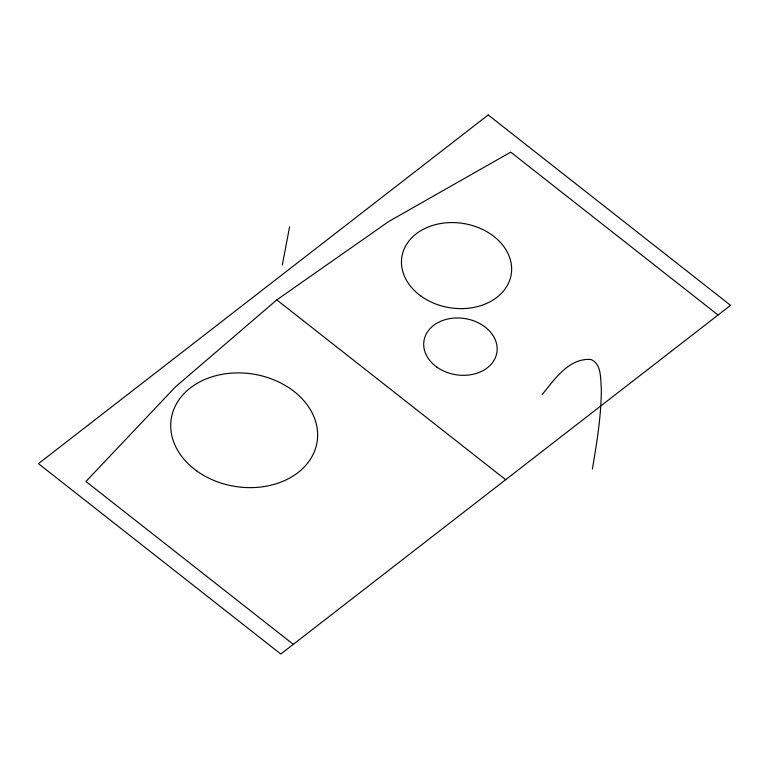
<?xml version="1.0" encoding="UTF-8"?>
<svg xmlns="http://www.w3.org/2000/svg" width="769" height="769" viewBox="0 0 769 769"><rect width="100%" height="100%" fill="white"/><g stroke="black" fill="none" stroke-linecap="round" stroke-linejoin="round"><path stroke-width="1.15" d="M592.39 469.023C596.859 442.483 601.31 415.741 601.339 388.749C600.387 379.002 601.867 363.929 590.871 359.479C568.906 357.873 554.497 379.425 542.251 394.468M282.31 265.026L289.586 226.845M718.054 315.021L510.712 152.147L388.845 221.434L276.792 299.891L175.524 386.826L85.945 481.481L293.297 644.355M276.792 299.891L505.675 479.693M488.2 114.966L38.45 463.659L280.8 654.034L730.55 305.341L488.2 114.966M196.806 470.974A73.834 56.896 9 0 0 316.492 444.905A73.834 56.896 9 0 0 219.194 374.907A73.834 56.896 9 0 0 196.806 470.974M436.754 367.005A36.922 28.443 9 0 0 496.591 353.971A36.922 28.443 9 0 0 447.942 318.972A36.922 28.443 9 0 0 436.754 367.005M421.028 296.132A55.378 42.67 9 0 0 510.789 276.58A55.378 42.67 9 0 0 437.821 224.077A55.378 42.67 9 0 0 421.028 296.132"/></g></svg>
